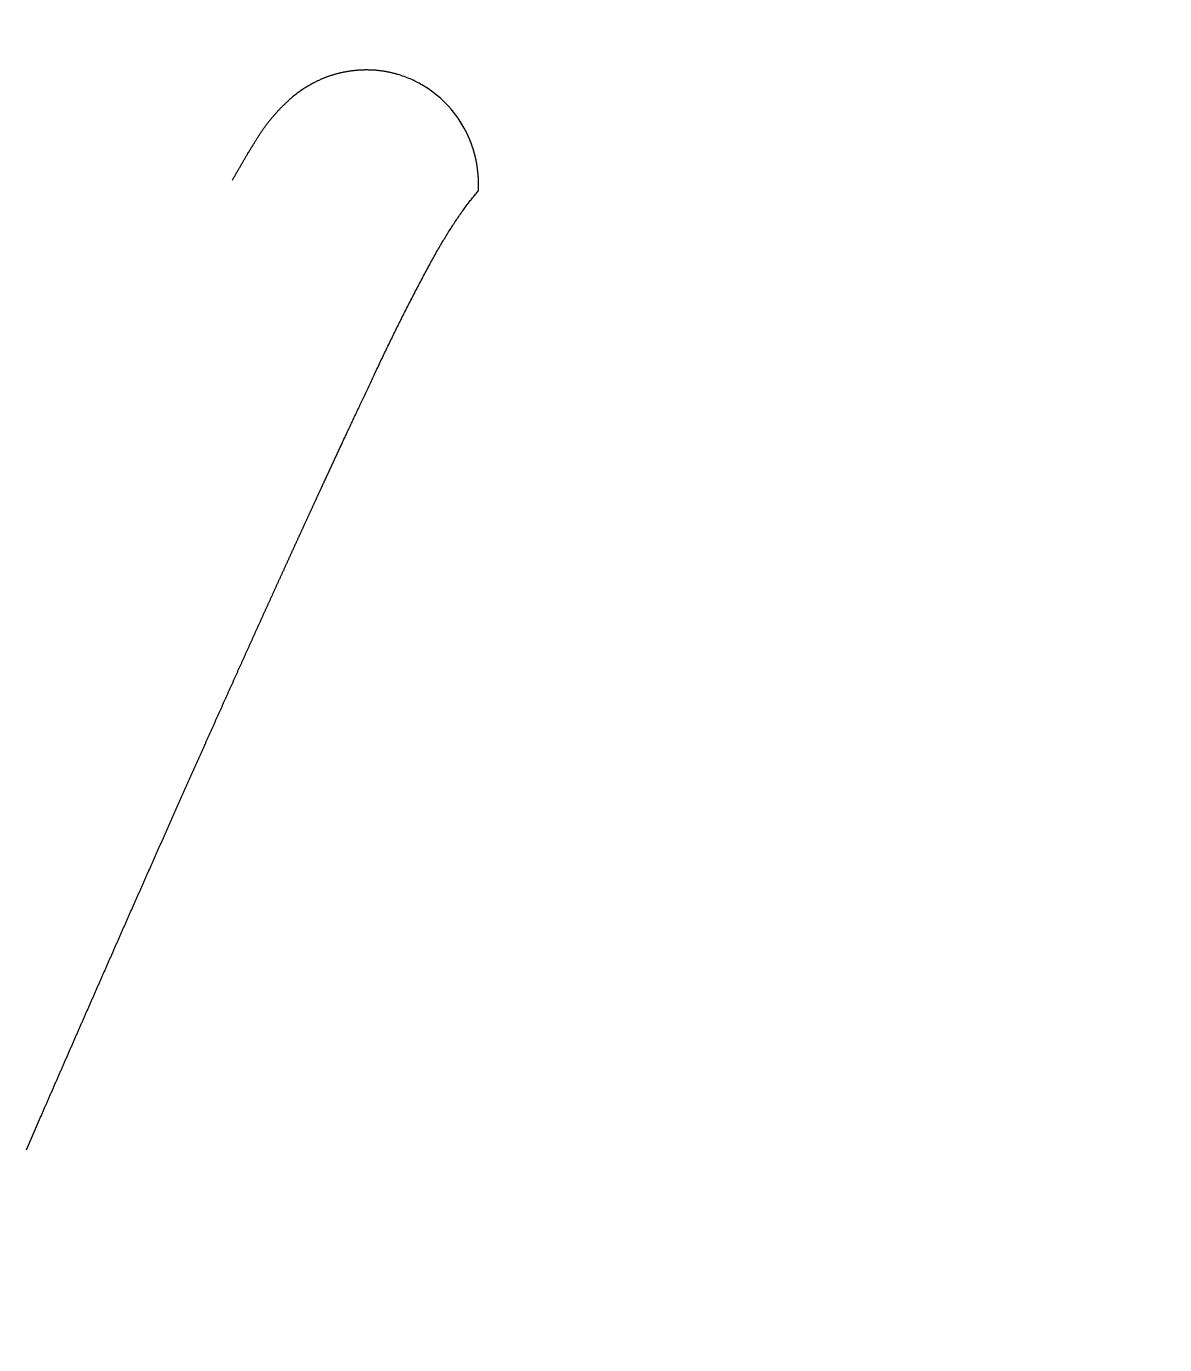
# Model space of a CAD drawing. Extents: x -120222 to -41942, y -19134 to 30932.
# Drawn here: x -97789.46 to -97757.65, y 1877.94 to 1914.76 of the extents above; entities that cross this region are included whole.
import ezdxf

# ---------------------------------------------------------------- set-up
doc = ezdxf.new("R2010")
doc.units = 0
doc.header["$LTSCALE"] = 150
doc.header["$MEASUREMENT"] = 0
doc.linetypes.add('______-18', pattern=[1.2, 0.6, -0.6])
doc.layers.get('0').update_dxf_attribs({"linetype": 'CONTINUOUS'})
doc.layers.add('___B', color=7, linetype='CONTINUOUS')

# ---------------------------------------------------------------- blocks, each defined once
blk = doc.blocks.new('____-248')
at = {"color": 1, "linetype": '______-18'}
blk.add_line((-104224.569, -2665.315), (-104224.17, -2664.4), dxfattribs=at)
at = {"color": 1, "linetype": '______-18', "flags": 128}
blk.add_lwpolyline([(-104211.931, -2638.522, 0.006616), (-104211.93, -2638.414), (-104211.93, -2638.414), (-104211.93, -2638.41), (-104211.93, -2638.406), (-104211.93, -2638.402), (-104211.93, -2638.398), (-104211.93, -2638.394), (-104211.93, -2638.39), (-104211.93, -2638.386), (-104211.93, -2638.382), (-104211.93, -2638.378), (-104211.93, -2638.374), (-104211.93, -2638.37), (-104211.93, -2638.367), (-104211.93, -2638.363), (-104211.93, -2638.359), (-104211.93, -2638.355), (-104211.93, -2638.351), (-104211.93, -2638.347), (-104211.93, -2638.343), (-104211.93, -2638.339), (-104211.93, -2638.335), (-104211.93, -2638.331), (-104211.93, -2638.327), (-104211.93, -2638.323), (-104211.93, -2638.319), (-104211.93, -2638.315), (-104211.931, -2638.311), (-104211.931, -2638.307), (-104211.931, -2638.303), (-104211.931, -2638.299), (-104211.931, -2638.295), (-104211.931, -2638.291), (-104211.931, -2638.287), (-104211.931, -2638.283), (-104211.931, -2638.279), (-104211.931, -2638.275), (-104211.932, -2638.271), (-104211.932, -2638.267), (-104211.932, -2638.263), (-104211.932, -2638.259), (-104211.932, -2638.255), (-104211.932, -2638.251), (-104211.932, -2638.248), (-104211.933, -2638.244), (-104211.933, -2638.24), (-104211.933, -2638.236), (-104211.933, -2638.232), (-104211.933, -2638.228), (-104211.934, -2638.224), (-104211.934, -2638.22), (-104211.934, -2638.216), (-104211.934, -2638.212), (-104211.934, -2638.208), (-104211.935, -2638.204), (-104211.935, -2638.2), (-104211.935, -2638.196), (-104211.935, -2638.192), (-104211.935, -2638.188), (-104211.936, -2638.184), (-104211.936, -2638.18), (-104211.936, -2638.176), (-104211.936, -2638.172), (-104211.937, -2638.168), (-104211.937, -2638.164), (-104211.937, -2638.16), (-104211.937, -2638.156), (-104211.938, -2638.152), (-104211.938, -2638.148), (-104211.938, -2638.144), (-104211.938, -2638.14), (-104211.939, -2638.136), (-104211.939, -2638.131), (-104211.939, -2638.127), (-104211.94, -2638.123), (-104211.94, -2638.118), (-104211.941, -2638.114), (-104211.941, -2638.11), (-104211.941, -2638.105), (-104211.942, -2638.101), (-104211.942, -2638.096), (-104211.942, -2638.091), (-104211.943, -2638.087), (-104211.943, -2638.082), (-104211.944, -2638.077), (-104211.944, -2638.073), (-104211.945, -2638.068), (-104211.945, -2638.063), (-104211.946, -2638.058), (-104211.946, -2638.053), (-104211.947, -2638.048), (-104211.947, -2638.043), (-104211.948, -2638.038), (-104211.948, -2638.033), (-104211.949, -2638.028), (-104211.949, -2638.023), (-104211.95, -2638.017), (-104211.95, -2638.012), (-104211.951, -2638.007), (-104211.952, -2638.002), (-104211.952, -2637.996), (-104211.953, -2637.991), (-104211.953, -2637.985), (-104211.954, -2637.98), (-104211.955, -2637.974), (-104211.955, -2637.969), (-104211.956, -2637.963), (-104211.957, -2637.957), (-104211.957, -2637.952), (-104211.958, -2637.946), (-104211.959, -2637.94), (-104211.96, -2637.934), (-104211.96, -2637.928), (-104211.961, -2637.922), (-104211.962, -2637.916), (-104211.962, -2637.91), (-104211.963, -2637.904), (-104211.964, -2637.898), (-104211.965, -2637.892), (-104211.966, -2637.886), (-104211.966, -2637.88), (-104211.967, -2637.874), (-104211.968, -2637.867), (-104211.969, -2637.861), (-104211.97, -2637.855), (-104211.971, -2637.848), (-104211.971, -2637.842), (-104211.972, -2637.835), (-104211.973, -2637.829), (-104211.974, -2637.822), (-104211.975, -2637.815), (-104211.976, -2637.809), (-104211.977, -2637.802), (-104211.978, -2637.795), (-104211.979, -2637.789), (-104211.98, -2637.782), (-104211.981, -2637.775), (-104211.982, -2637.768), (-104211.983, -2637.761), (-104211.985, -2637.754), (-104211.986, -2637.747), (-104211.987, -2637.74), (-104211.988, -2637.733), (-104211.99, -2637.726), (-104211.991, -2637.719), (-104211.993, -2637.712), (-104211.994, -2637.705), (-104211.995, -2637.697), (-104211.997, -2637.69), (-104211.998, -2637.683), (-104212, -2637.675), (-104212.002, -2637.668), (-104212.003, -2637.661), (-104212.005, -2637.653), (-104212.006, -2637.646), (-104212.008, -2637.638), (-104212.01, -2637.63), (-104212.012, -2637.623), (-104212.013, -2637.615), (-104212.015, -2637.608), (-104212.017, -2637.6), (-104212.019, -2637.592), (-104212.021, -2637.584), (-104212.023, -2637.576), (-104212.025, -2637.569), (-104212.027, -2637.561), (-104212.029, -2637.553), (-104212.031, -2637.545), (-104212.033, -2637.537), (-104212.035, -2637.529), (-104212.037, -2637.521), (-104212.04, -2637.512), (-104212.042, -2637.504), (-104212.044, -2637.496), (-104212.046, -2637.488), (-104212.049, -2637.479), (-104212.051, -2637.471), (-104212.053, -2637.463), (-104212.056, -2637.454), (-104212.058, -2637.446), (-104212.061, -2637.438), (-104212.063, -2637.429), (-104212.066, -2637.421), (-104212.068, -2637.412), (-104212.071, -2637.403), (-104212.074, -2637.395), (-104212.076, -2637.386), (-104212.079, -2637.377), (-104212.082, -2637.369), (-104212.085, -2637.36), (-104212.087, -2637.351), (-104212.09, -2637.342), (-104212.093, -2637.333), (-104212.096, -2637.324), (-104212.099, -2637.315), (-104212.102, -2637.306), (-104212.105, -2637.297), (-104212.108, -2637.288), (-104212.111, -2637.28), (-104212.114, -2637.271), (-104212.117, -2637.262), (-104212.12, -2637.253), (-104212.123, -2637.244), (-104212.126, -2637.235), (-104212.129, -2637.226), (-104212.133, -2637.218), (-104212.136, -2637.209), (-104212.139, -2637.2), (-104212.142, -2637.191), (-104212.146, -2637.182), (-104212.149, -2637.174), (-104212.152, -2637.165), (-104212.156, -2637.156), (-104212.159, -2637.147), (-104212.163, -2637.139), (-104212.166, -2637.13), (-104212.169, -2637.121), (-104212.173, -2637.112), (-104212.176, -2637.104), (-104212.18, -2637.095), (-104212.184, -2637.086), (-104212.187, -2637.078), (-104212.191, -2637.069), (-104212.195, -2637.061), (-104212.198, -2637.052), (-104212.202, -2637.043), (-104212.206, -2637.035), (-104212.209, -2637.026), (-104212.213, -2637.018), (-104212.217, -2637.009), (-104212.221, -2637.001), (-104212.225, -2636.992), (-104212.229, -2636.984), (-104212.232, -2636.975), (-104212.236, -2636.967), (-104212.24, -2636.958), (-104212.244, -2636.95), (-104212.248, -2636.941), (-104212.252, -2636.933), (-104212.257, -2636.924), (-104212.261, -2636.916), (-104212.265, -2636.907), (-104212.269, -2636.899), (-104212.273, -2636.891), (-104212.277, -2636.882), (-104212.281, -2636.874), (-104212.286, -2636.866), (-104212.29, -2636.857), (-104212.294, -2636.849), (-104212.299, -2636.841), (-104212.303, -2636.832), (-104212.307, -2636.824), (-104212.312, -2636.816), (-104212.316, -2636.807), (-104212.321, -2636.799), (-104212.325, -2636.791), (-104212.33, -2636.783), (-104212.334, -2636.775), (-104212.334, -2636.775), (-104212.334, -2636.775), (-104212.334, -2636.775, 0.136922), (-104213.515, -2635.569), (-104213.515, -2635.569), (-104213.515, -2635.569, 0.058611), (-104214.185, -2635.28), (-104214.185, -2635.28), (-104214.204, -2635.274), (-104214.222, -2635.269), (-104214.241, -2635.264), (-104214.259, -2635.259), (-104214.278, -2635.254), (-104214.296, -2635.249), (-104214.315, -2635.244), (-104214.333, -2635.24), (-104214.352, -2635.235), (-104214.371, -2635.231), (-104214.389, -2635.227), (-104214.408, -2635.223), (-104214.427, -2635.219), (-104214.445, -2635.215), (-104214.464, -2635.211), (-104214.483, -2635.207), (-104214.502, -2635.204), (-104214.52, -2635.2), (-104214.539, -2635.197), (-104214.558, -2635.194), (-104214.577, -2635.191), (-104214.596, -2635.188), (-104214.614, -2635.185), (-104214.633, -2635.182), (-104214.652, -2635.18), (-104214.671, -2635.177), (-104214.69, -2635.175), (-104214.709, -2635.173), (-104214.728, -2635.171), (-104214.747, -2635.169), (-104214.766, -2635.167), (-104214.785, -2635.165), (-104214.804, -2635.163), (-104214.823, -2635.162), (-104214.842, -2635.161), (-104214.861, -2635.159), (-104214.88, -2635.158), (-104214.899, -2635.157), (-104214.919, -2635.156), (-104214.938, -2635.155), (-104214.957, -2635.155), (-104214.976, -2635.154), (-104214.995, -2635.154), (-104215.014, -2635.153), (-104215.034, -2635.153), (-104215.053, -2635.153), (-104215.072, -2635.153), (-104215.092, -2635.153), (-104215.111, -2635.153), (-104215.13, -2635.154), (-104215.15, -2635.154), (-104215.169, -2635.155), (-104215.188, -2635.156), (-104215.208, -2635.156), (-104215.227, -2635.157), (-104215.247, -2635.158), (-104215.266, -2635.16), (-104215.285, -2635.161), (-104215.305, -2635.162), (-104215.324, -2635.164), (-104215.344, -2635.166), (-104215.364, -2635.168), (-104215.383, -2635.169), (-104215.403, -2635.171), (-104215.422, -2635.174), (-104215.442, -2635.176), (-104215.461, -2635.178), (-104215.481, -2635.181), (-104215.5, -2635.183), (-104215.519, -2635.186), (-104215.539, -2635.189), (-104215.558, -2635.192), (-104215.577, -2635.195), (-104215.596, -2635.198), (-104215.616, -2635.201), (-104215.635, -2635.204), (-104215.654, -2635.208), (-104215.673, -2635.211), (-104215.692, -2635.215), (-104215.711, -2635.219), (-104215.729, -2635.223), (-104215.748, -2635.227), (-104215.767, -2635.231), (-104215.786, -2635.235), (-104215.804, -2635.24), (-104215.823, -2635.244), (-104215.842, -2635.249), (-104215.86, -2635.253), (-104215.879, -2635.258), (-104215.897, -2635.263), (-104215.916, -2635.268), (-104215.934, -2635.273), (-104215.953, -2635.278), (-104215.971, -2635.283), (-104215.989, -2635.289), (-104216.007, -2635.294), (-104216.026, -2635.3), (-104216.044, -2635.306), (-104216.062, -2635.312), (-104216.08, -2635.318), (-104216.098, -2635.324), (-104216.116, -2635.33), (-104216.134, -2635.336), (-104216.152, -2635.343), (-104216.17, -2635.349), (-104216.187, -2635.356), (-104216.205, -2635.362), (-104216.223, -2635.369), (-104216.24, -2635.376), (-104216.258, -2635.383), (-104216.276, -2635.391), (-104216.293, -2635.398), (-104216.311, -2635.405), (-104216.328, -2635.413), (-104216.346, -2635.42), (-104216.363, -2635.428), (-104216.38, -2635.436), (-104216.398, -2635.444), (-104216.415, -2635.452), (-104216.432, -2635.46), (-104216.449, -2635.468), (-104216.466, -2635.477), (-104216.483, -2635.485), (-104216.5, -2635.494), (-104216.517, -2635.502), (-104216.534, -2635.511), (-104216.551, -2635.52), (-104216.568, -2635.529), (-104216.568, -2635.529), (-104216.568, -2635.529), (-104216.568, -2635.529, 0.014107), (-104216.728, -2635.621), (-104216.728, -2635.621), (-104216.728, -2635.621, 0.045125), (-104217.215, -2635.982)], format="xyb", dxfattribs=at)
for points in [[(-104218.81, -2638.233), (-104218.799, -2638.214), (-104218.789, -2638.195), (-104218.779, -2638.176), (-104218.768, -2638.157), (-104218.758, -2638.138), (-104218.747, -2638.12), (-104218.736, -2638.101), (-104218.726, -2638.082), (-104218.715, -2638.063), (-104218.705, -2638.044), (-104218.694, -2638.025), (-104218.683, -2638.007), (-104218.673, -2637.988), (-104218.662, -2637.969), (-104218.651, -2637.95), (-104218.641, -2637.931), (-104218.63, -2637.913), (-104218.619, -2637.894), (-104218.608, -2637.875), (-104218.598, -2637.856), (-104218.587, -2637.838), (-104218.576, -2637.819), (-104218.565, -2637.8), (-104218.554, -2637.781), (-104218.543, -2637.763), (-104218.532, -2637.744), (-104218.521, -2637.725), (-104218.511, -2637.706), (-104218.5, -2637.688), (-104218.489, -2637.669), (-104218.478, -2637.65), (-104218.466, -2637.632), (-104218.455, -2637.613), (-104218.444, -2637.594), (-104218.433, -2637.575), (-104218.422, -2637.557), (-104218.411, -2637.538), (-104218.4, -2637.519), (-104218.389, -2637.501), (-104218.378, -2637.482), (-104218.366, -2637.463), (-104218.355, -2637.445), (-104218.344, -2637.426), (-104218.333, -2637.407), (-104218.321, -2637.389), (-104218.31, -2637.37), (-104218.299, -2637.352), (-104218.287, -2637.333), (-104218.276, -2637.314), (-104218.265, -2637.296), (-104218.253, -2637.277), (-104218.242, -2637.258), (-104218.23, -2637.24), (-104218.219, -2637.221), (-104218.207, -2637.203), (-104218.196, -2637.184), (-104218.184, -2637.165), (-104218.173, -2637.147), (-104218.161, -2637.128), (-104218.15, -2637.11), (-104218.138, -2637.091), (-104218.126, -2637.073), (-104218.115, -2637.054), (-104218.103, -2637.036), (-104218.091, -2637.017), (-104218.08, -2636.999), (-104218.068, -2636.98), (-104218.056, -2636.962), (-104218.044, -2636.944), (-104218.032, -2636.925), (-104218.02, -2636.907), (-104218.008, -2636.889), (-104217.995, -2636.871), (-104217.983, -2636.853), (-104217.971, -2636.835), (-104217.958, -2636.818), (-104217.946, -2636.8), (-104217.933, -2636.782), (-104217.92, -2636.765), (-104217.908, -2636.747), (-104217.895, -2636.73), (-104217.882, -2636.712), (-104217.869, -2636.695), (-104217.856, -2636.678), (-104217.843, -2636.66), (-104217.83, -2636.643), (-104217.817, -2636.626), (-104217.803, -2636.609), (-104217.79, -2636.592), (-104217.776, -2636.575), (-104217.763, -2636.559), (-104217.749, -2636.542), (-104217.736, -2636.525), (-104217.722, -2636.508), (-104217.708, -2636.492), (-104217.694, -2636.475), (-104217.68, -2636.459), (-104217.667, -2636.443), (-104217.652, -2636.426), (-104217.638, -2636.41), (-104217.624, -2636.394), (-104217.61, -2636.378), (-104217.596, -2636.362), (-104217.581, -2636.346), (-104217.567, -2636.33), (-104217.552, -2636.314), (-104217.538, -2636.298), (-104217.523, -2636.283), (-104217.508, -2636.267), (-104217.493, -2636.251), (-104217.478, -2636.236), (-104217.463, -2636.221), (-104217.448, -2636.205), (-104217.433, -2636.19), (-104217.418, -2636.175), (-104217.403, -2636.159), (-104217.388, -2636.144), (-104217.372, -2636.129), (-104217.357, -2636.114), (-104217.341, -2636.099), (-104217.326, -2636.084), (-104217.31, -2636.07), (-104217.294, -2636.055), (-104217.279, -2636.04), (-104217.263, -2636.026), (-104217.247, -2636.011), (-104217.231, -2635.997), (-104217.215, -2635.982), (-104217.215, -2635.982)], [(-104215.789, -2645.675), (-104215.776, -2645.646), (-104215.762, -2645.617), (-104215.748, -2645.587), (-104215.735, -2645.558), (-104215.721, -2645.528), (-104215.707, -2645.498), (-104215.693, -2645.468), (-104215.678, -2645.437), (-104215.664, -2645.407), (-104215.65, -2645.376), (-104215.635, -2645.345), (-104215.62, -2645.313), (-104215.606, -2645.282), (-104215.591, -2645.25), (-104215.576, -2645.218), (-104215.561, -2645.186), (-104215.545, -2645.154), (-104215.53, -2645.121), (-104215.515, -2645.088), (-104215.499, -2645.055), (-104215.484, -2645.022), (-104215.468, -2644.988), (-104215.452, -2644.954), (-104215.436, -2644.92), (-104215.42, -2644.886), (-104215.404, -2644.852), (-104215.388, -2644.817), (-104215.371, -2644.782), (-104215.355, -2644.747), (-104215.338, -2644.712), (-104215.321, -2644.676), (-104215.305, -2644.641), (-104215.288, -2644.605), (-104215.271, -2644.569), (-104215.254, -2644.532), (-104215.236, -2644.495), (-104215.219, -2644.459), (-104215.202, -2644.422), (-104215.184, -2644.384), (-104215.166, -2644.347), (-104215.149, -2644.309), (-104215.131, -2644.271), (-104215.113, -2644.233), (-104215.095, -2644.194), (-104215.077, -2644.156), (-104215.058, -2644.117), (-104215.04, -2644.078), (-104215.021, -2644.039), (-104215.003, -2643.999), (-104214.984, -2643.959), (-104214.965, -2643.919), (-104214.946, -2643.879), (-104214.927, -2643.839), (-104214.908, -2643.798), (-104214.889, -2643.757), (-104214.869, -2643.716), (-104214.85, -2643.675), (-104214.83, -2643.634), (-104214.811, -2643.592), (-104214.791, -2643.55), (-104214.771, -2643.508), (-104214.751, -2643.465), (-104214.731, -2643.423), (-104214.711, -2643.38), (-104214.69, -2643.337), (-104214.67, -2643.294), (-104214.65, -2643.251), (-104214.629, -2643.208), (-104214.609, -2643.165), (-104214.588, -2643.122), (-104214.568, -2643.079), (-104214.547, -2643.037), (-104214.526, -2642.994), (-104214.506, -2642.951), (-104214.485, -2642.908), (-104214.464, -2642.865), (-104214.444, -2642.822), (-104214.423, -2642.779), (-104214.402, -2642.737), (-104214.381, -2642.694), (-104214.36, -2642.651), (-104214.339, -2642.608), (-104214.318, -2642.565), (-104214.297, -2642.522), (-104214.276, -2642.48), (-104214.255, -2642.437), (-104214.234, -2642.394), (-104214.212, -2642.351), (-104214.191, -2642.309), (-104214.17, -2642.266), (-104214.148, -2642.223), (-104214.127, -2642.18), (-104214.106, -2642.138), (-104214.084, -2642.095), (-104214.063, -2642.052), (-104214.041, -2642.01), (-104214.019, -2641.967), (-104213.998, -2641.924), (-104213.976, -2641.881), (-104213.954, -2641.839), (-104213.933, -2641.796), (-104213.911, -2641.753), (-104213.889, -2641.711), (-104213.867, -2641.668), (-104213.845, -2641.626), (-104213.823, -2641.583), (-104213.801, -2641.54), (-104213.779, -2641.498), (-104213.757, -2641.455), (-104213.735, -2641.413), (-104213.713, -2641.37), (-104213.691, -2641.327), (-104213.669, -2641.285), (-104213.646, -2641.242), (-104213.624, -2641.2), (-104213.602, -2641.157), (-104213.579, -2641.115), (-104213.557, -2641.072), (-104213.534, -2641.03), (-104213.512, -2640.987), (-104213.489, -2640.945), (-104213.467, -2640.902), (-104213.444, -2640.86), (-104213.421, -2640.817), (-104213.399, -2640.775), (-104213.376, -2640.732), (-104213.353, -2640.69), (-104213.33, -2640.647), (-104213.307, -2640.605), (-104213.285, -2640.563), (-104213.262, -2640.521), (-104213.239, -2640.48), (-104213.216, -2640.439), (-104213.194, -2640.398), (-104213.171, -2640.357), (-104213.148, -2640.317), (-104213.126, -2640.277), (-104213.103, -2640.237), (-104213.081, -2640.198), (-104213.058, -2640.159), (-104213.036, -2640.12), (-104213.013, -2640.081), (-104212.991, -2640.043), (-104212.968, -2640.005), (-104212.946, -2639.967), (-104212.924, -2639.93), (-104212.902, -2639.893), (-104212.879, -2639.856), (-104212.857, -2639.819), (-104212.835, -2639.783), (-104212.813, -2639.747), (-104212.791, -2639.712), (-104212.769, -2639.676), (-104212.746, -2639.641), (-104212.724, -2639.606), (-104212.702, -2639.572), (-104212.68, -2639.538), (-104212.659, -2639.504), (-104212.637, -2639.47), (-104212.615, -2639.437), (-104212.593, -2639.404), (-104212.571, -2639.371), (-104212.549, -2639.338), (-104212.528, -2639.306), (-104212.506, -2639.274), (-104212.484, -2639.243), (-104212.463, -2639.211), (-104212.441, -2639.18), (-104212.419, -2639.15), (-104212.398, -2639.119), (-104212.376, -2639.089), (-104212.355, -2639.059), (-104212.333, -2639.03), (-104212.312, -2639), (-104212.29, -2638.971), (-104212.269, -2638.943), (-104212.248, -2638.914), (-104212.226, -2638.886), (-104212.205, -2638.858), (-104212.184, -2638.831), (-104212.163, -2638.803), (-104212.142, -2638.776), (-104212.12, -2638.75), (-104212.099, -2638.723), (-104212.078, -2638.697), (-104212.057, -2638.671), (-104212.036, -2638.646), (-104212.015, -2638.62), (-104211.994, -2638.595), (-104211.973, -2638.571), (-104211.952, -2638.546), (-104211.931, -2638.522), (-104211.931, -2638.522)], [(-104224.17, -2664.4), (-104224.16, -2664.377), (-104224.15, -2664.354), (-104224.14, -2664.331), (-104224.13, -2664.308), (-104224.12, -2664.285), (-104224.11, -2664.262), (-104224.1, -2664.24), (-104224.09, -2664.217), (-104224.08, -2664.194), (-104224.07, -2664.171), (-104224.06, -2664.148), (-104224.05, -2664.125), (-104224.04, -2664.103), (-104224.03, -2664.08), (-104224.02, -2664.057), (-104224.01, -2664.034), (-104224, -2664.011), (-104223.991, -2663.988), (-104223.981, -2663.966), (-104223.971, -2663.943), (-104223.961, -2663.92), (-104223.951, -2663.897), (-104223.941, -2663.874), (-104223.931, -2663.851), (-104223.921, -2663.829), (-104223.911, -2663.806), (-104223.901, -2663.783), (-104223.891, -2663.76), (-104223.881, -2663.737), (-104223.871, -2663.714), (-104223.861, -2663.692), (-104223.851, -2663.669), (-104223.841, -2663.646), (-104223.831, -2663.623), (-104223.821, -2663.6), (-104223.811, -2663.577), (-104223.801, -2663.555), (-104223.791, -2663.532), (-104223.781, -2663.509), (-104223.771, -2663.486), (-104223.761, -2663.463), (-104223.751, -2663.44), (-104223.741, -2663.418), (-104223.731, -2663.395), (-104223.721, -2663.372), (-104223.711, -2663.349), (-104223.701, -2663.326), (-104223.691, -2663.303), (-104223.681, -2663.281), (-104223.671, -2663.258), (-104223.661, -2663.235), (-104223.651, -2663.212), (-104223.641, -2663.189), (-104223.631, -2663.167), (-104223.621, -2663.144), (-104223.611, -2663.121), (-104223.601, -2663.098), (-104223.591, -2663.075), (-104223.582, -2663.052), (-104223.572, -2663.03), (-104223.562, -2663.007), (-104223.552, -2662.984), (-104223.542, -2662.961), (-104223.532, -2662.938), (-104223.522, -2662.915), (-104223.512, -2662.893), (-104223.502, -2662.87), (-104223.492, -2662.847), (-104223.482, -2662.824), (-104223.472, -2662.801), (-104223.462, -2662.779), (-104223.452, -2662.756), (-104223.442, -2662.733), (-104223.432, -2662.71), (-104223.422, -2662.687), (-104223.412, -2662.665), (-104223.402, -2662.642), (-104223.392, -2662.619), (-104223.382, -2662.596), (-104223.372, -2662.573), (-104223.362, -2662.551), (-104223.352, -2662.528), (-104223.342, -2662.505), (-104223.332, -2662.482), (-104223.322, -2662.46), (-104223.312, -2662.437), (-104223.302, -2662.414), (-104223.292, -2662.391), (-104223.282, -2662.369), (-104223.272, -2662.346), (-104223.262, -2662.323), (-104223.252, -2662.3), (-104223.242, -2662.278), (-104223.232, -2662.255), (-104223.222, -2662.232), (-104223.213, -2662.21), (-104223.203, -2662.187), (-104223.193, -2662.164), (-104223.183, -2662.141), (-104223.173, -2662.119), (-104223.163, -2662.096), (-104223.153, -2662.073), (-104223.143, -2662.051), (-104223.133, -2662.028), (-104223.123, -2662.005), (-104223.113, -2661.983), (-104223.103, -2661.96), (-104223.093, -2661.937), (-104223.083, -2661.915), (-104223.073, -2661.892), (-104223.063, -2661.869), (-104223.053, -2661.847), (-104223.043, -2661.824), (-104223.034, -2661.801), (-104223.024, -2661.779), (-104223.014, -2661.756), (-104223.004, -2661.733), (-104222.994, -2661.711), (-104222.984, -2661.688), (-104222.974, -2661.666), (-104222.964, -2661.643), (-104222.954, -2661.62), (-104222.944, -2661.598), (-104222.934, -2661.575), (-104222.924, -2661.552), (-104222.914, -2661.53), (-104222.905, -2661.507), (-104222.895, -2661.485), (-104222.885, -2661.462), (-104222.875, -2661.439), (-104222.865, -2661.417), (-104222.855, -2661.394), (-104222.845, -2661.372), (-104222.835, -2661.349), (-104222.825, -2661.327), (-104222.815, -2661.304), (-104222.805, -2661.281), (-104222.795, -2661.259), (-104222.786, -2661.236), (-104222.776, -2661.214), (-104222.766, -2661.191), (-104222.756, -2661.169), (-104222.746, -2661.146), (-104222.736, -2661.124), (-104222.726, -2661.101), (-104222.716, -2661.078), (-104222.706, -2661.056), (-104222.696, -2661.033), (-104222.687, -2661.011), (-104222.677, -2660.988), (-104222.667, -2660.966), (-104222.657, -2660.943), (-104222.647, -2660.921), (-104222.637, -2660.898), (-104222.627, -2660.876), (-104222.617, -2660.853), (-104222.607, -2660.831), (-104222.597, -2660.808), (-104222.588, -2660.786), (-104222.578, -2660.763), (-104222.568, -2660.741), (-104222.558, -2660.718), (-104222.548, -2660.696), (-104222.538, -2660.673), (-104222.528, -2660.651), (-104222.518, -2660.628), (-104222.509, -2660.606), (-104222.499, -2660.584), (-104222.489, -2660.561), (-104222.479, -2660.539), (-104222.469, -2660.516), (-104222.459, -2660.494), (-104222.449, -2660.471), (-104222.439, -2660.449), (-104222.43, -2660.426), (-104222.42, -2660.404), (-104222.41, -2660.382), (-104222.4, -2660.359), (-104222.39, -2660.337), (-104222.38, -2660.314), (-104222.37, -2660.292), (-104222.361, -2660.27), (-104222.351, -2660.247), (-104222.341, -2660.225), (-104222.331, -2660.202), (-104222.321, -2660.18), (-104222.311, -2660.158), (-104222.301, -2660.135), (-104222.291, -2660.113), (-104222.282, -2660.09), (-104222.272, -2660.068), (-104222.262, -2660.046), (-104222.252, -2660.023), (-104222.242, -2660.001), (-104222.232, -2659.979), (-104222.223, -2659.956), (-104222.213, -2659.934), (-104222.203, -2659.912), (-104222.193, -2659.889), (-104222.183, -2659.867), (-104222.173, -2659.845), (-104222.164, -2659.822), (-104222.154, -2659.8), (-104222.144, -2659.778), (-104222.134, -2659.755), (-104222.124, -2659.733), (-104222.114, -2659.711), (-104222.105, -2659.688), (-104222.095, -2659.666), (-104222.085, -2659.644), (-104222.075, -2659.622), (-104222.065, -2659.599), (-104222.055, -2659.577), (-104222.046, -2659.555), (-104222.036, -2659.533), (-104222.026, -2659.51), (-104222.016, -2659.488), (-104222.006, -2659.466), (-104221.997, -2659.444), (-104221.987, -2659.421), (-104221.977, -2659.399), (-104221.967, -2659.377), (-104221.957, -2659.355), (-104221.948, -2659.333), (-104221.938, -2659.31), (-104221.928, -2659.288), (-104221.918, -2659.266), (-104221.909, -2659.244), (-104221.899, -2659.222), (-104221.889, -2659.2), (-104221.879, -2659.177), (-104221.869, -2659.155), (-104221.86, -2659.133), (-104221.85, -2659.111), (-104221.84, -2659.089), (-104221.83, -2659.067), (-104221.821, -2659.045), (-104221.811, -2659.022), (-104221.801, -2659), (-104221.791, -2658.978), (-104221.782, -2658.956), (-104221.772, -2658.934), (-104221.762, -2658.912), (-104221.752, -2658.89), (-104221.743, -2658.868), (-104221.733, -2658.846), (-104221.723, -2658.824), (-104221.713, -2658.802), (-104221.704, -2658.78), (-104221.694, -2658.757), (-104221.684, -2658.735), (-104221.674, -2658.713), (-104221.665, -2658.691), (-104221.655, -2658.669), (-104221.645, -2658.647), (-104221.635, -2658.625), (-104221.626, -2658.603), (-104221.616, -2658.581), (-104221.606, -2658.559), (-104221.597, -2658.537), (-104221.587, -2658.515), (-104221.577, -2658.493), (-104221.567, -2658.471), (-104221.558, -2658.449), (-104221.548, -2658.427), (-104221.538, -2658.405), (-104221.529, -2658.383), (-104221.519, -2658.362), (-104221.509, -2658.34), (-104221.499, -2658.318), (-104221.49, -2658.296), (-104221.48, -2658.274), (-104221.47, -2658.252), (-104221.461, -2658.23), (-104221.451, -2658.208), (-104221.441, -2658.186), (-104221.432, -2658.164), (-104221.422, -2658.142), (-104221.412, -2658.12), (-104221.402, -2658.099), (-104221.393, -2658.077), (-104221.383, -2658.055), (-104221.373, -2658.033), (-104221.364, -2658.011), (-104221.354, -2657.989), (-104221.344, -2657.967), (-104221.335, -2657.945), (-104221.325, -2657.924), (-104221.315, -2657.902), (-104221.306, -2657.88), (-104221.296, -2657.858), (-104221.286, -2657.836), (-104221.277, -2657.815), (-104221.267, -2657.793), (-104221.257, -2657.771), (-104221.248, -2657.749), (-104221.238, -2657.727), (-104221.229, -2657.706), (-104221.219, -2657.684), (-104221.209, -2657.662), (-104221.2, -2657.64), (-104221.19, -2657.618), (-104221.18, -2657.597), (-104221.171, -2657.575), (-104221.161, -2657.553), (-104221.151, -2657.531), (-104221.142, -2657.51), (-104221.132, -2657.488), (-104221.123, -2657.466), (-104221.113, -2657.445), (-104221.103, -2657.423), (-104221.094, -2657.401), (-104221.084, -2657.379), (-104221.074, -2657.358), (-104221.065, -2657.336), (-104221.055, -2657.314), (-104221.046, -2657.293), (-104221.036, -2657.271), (-104221.026, -2657.249), (-104221.017, -2657.228), (-104221.007, -2657.206), (-104220.998, -2657.184), (-104220.988, -2657.163), (-104220.978, -2657.141), (-104220.969, -2657.12), (-104220.959, -2657.098), (-104220.95, -2657.076), (-104220.94, -2657.055), (-104220.93, -2657.033), (-104220.921, -2657.012), (-104220.911, -2656.99), (-104220.902, -2656.968), (-104220.892, -2656.947), (-104220.883, -2656.925), (-104220.873, -2656.904), (-104220.863, -2656.882), (-104220.854, -2656.861), (-104220.844, -2656.839), (-104220.835, -2656.818), (-104220.825, -2656.796), (-104220.816, -2656.775), (-104220.806, -2656.753), (-104220.797, -2656.732), (-104220.787, -2656.71), (-104220.778, -2656.689), (-104220.768, -2656.667), (-104220.759, -2656.646), (-104220.749, -2656.625), (-104220.74, -2656.603), (-104220.73, -2656.582), (-104220.721, -2656.56), (-104220.711, -2656.539), (-104220.702, -2656.518), (-104220.692, -2656.496), (-104220.683, -2656.475), (-104220.673, -2656.453), (-104220.664, -2656.432), (-104220.654, -2656.411), (-104220.645, -2656.389), (-104220.635, -2656.368), (-104220.626, -2656.347), (-104220.616, -2656.326), (-104220.607, -2656.304), (-104220.597, -2656.283), (-104220.588, -2656.262), (-104220.578, -2656.24), (-104220.569, -2656.219), (-104220.559, -2656.198), (-104220.55, -2656.177), (-104220.541, -2656.155), (-104220.531, -2656.134), (-104220.522, -2656.113), (-104220.512, -2656.092), (-104220.503, -2656.071), (-104220.493, -2656.049), (-104220.484, -2656.028), (-104220.475, -2656.007), (-104220.465, -2655.986), (-104220.456, -2655.965), (-104220.446, -2655.943), (-104220.437, -2655.922), (-104220.428, -2655.901), (-104220.418, -2655.88), (-104220.409, -2655.859), (-104220.399, -2655.838), (-104220.39, -2655.817), (-104220.381, -2655.796), (-104220.371, -2655.775), (-104220.362, -2655.753), (-104220.352, -2655.732), (-104220.343, -2655.711), (-104220.334, -2655.69), (-104220.324, -2655.669), (-104220.315, -2655.648), (-104220.306, -2655.627), (-104220.296, -2655.606), (-104220.287, -2655.585), (-104220.278, -2655.564), (-104220.268, -2655.543), (-104220.259, -2655.522), (-104220.249, -2655.501), (-104220.24, -2655.48), (-104220.231, -2655.459), (-104220.221, -2655.438), (-104220.212, -2655.417), (-104220.203, -2655.397), (-104220.193, -2655.376), (-104220.184, -2655.355), (-104220.175, -2655.334), (-104220.166, -2655.313), (-104220.156, -2655.292), (-104220.147, -2655.271), (-104220.138, -2655.25), (-104220.128, -2655.229), (-104220.119, -2655.209), (-104220.11, -2655.188), (-104220.1, -2655.167), (-104220.091, -2655.146), (-104220.082, -2655.125), (-104220.073, -2655.104), (-104220.063, -2655.084), (-104220.054, -2655.063), (-104220.045, -2655.042), (-104220.035, -2655.021), (-104220.026, -2655), (-104220.017, -2654.98), (-104220.008, -2654.959), (-104219.998, -2654.938), (-104219.989, -2654.918), (-104219.98, -2654.897), (-104219.971, -2654.876), (-104219.961, -2654.855), (-104219.952, -2654.835), (-104219.943, -2654.814), (-104219.934, -2654.793), (-104219.925, -2654.773), (-104219.915, -2654.752), (-104219.906, -2654.731), (-104219.897, -2654.711), (-104219.888, -2654.69), (-104219.878, -2654.669), (-104219.869, -2654.649), (-104219.86, -2654.628), (-104219.851, -2654.608), (-104219.842, -2654.587), (-104219.832, -2654.566), (-104219.823, -2654.546), (-104219.814, -2654.525), (-104219.805, -2654.505), (-104219.796, -2654.484), (-104219.786, -2654.464), (-104219.777, -2654.443), (-104219.768, -2654.423), (-104219.759, -2654.402), (-104219.75, -2654.381), (-104219.741, -2654.361), (-104219.732, -2654.341), (-104219.722, -2654.32), (-104219.713, -2654.3), (-104219.704, -2654.279), (-104219.695, -2654.259), (-104219.686, -2654.238), (-104219.677, -2654.218), (-104219.668, -2654.198), (-104219.658, -2654.177), (-104219.649, -2654.157), (-104219.64, -2654.136), (-104219.631, -2654.116), (-104219.622, -2654.096), (-104219.613, -2654.075), (-104219.604, -2654.055), (-104219.595, -2654.035), (-104219.586, -2654.014), (-104219.577, -2653.994), (-104219.567, -2653.974), (-104219.558, -2653.954), (-104219.549, -2653.933), (-104219.54, -2653.913), (-104219.531, -2653.893), (-104219.522, -2653.873), (-104219.513, -2653.852), (-104219.504, -2653.832), (-104219.495, -2653.812), (-104219.486, -2653.792), (-104219.477, -2653.772), (-104219.468, -2653.751), (-104219.459, -2653.731), (-104219.45, -2653.711), (-104219.441, -2653.691), (-104219.432, -2653.671), (-104219.423, -2653.651), (-104219.414, -2653.631), (-104219.405, -2653.61), (-104219.396, -2653.59), (-104219.387, -2653.57), (-104219.378, -2653.55), (-104219.369, -2653.53), (-104219.36, -2653.51), (-104219.351, -2653.49), (-104219.342, -2653.47), (-104219.333, -2653.45), (-104219.324, -2653.43), (-104219.315, -2653.41), (-104219.306, -2653.39), (-104219.297, -2653.37), (-104219.288, -2653.35), (-104219.279, -2653.33), (-104219.27, -2653.31), (-104219.261, -2653.29), (-104219.252, -2653.27), (-104219.244, -2653.251), (-104219.235, -2653.231), (-104219.226, -2653.211), (-104219.217, -2653.191), (-104219.208, -2653.171), (-104219.199, -2653.151), (-104219.19, -2653.131), (-104219.181, -2653.112), (-104219.172, -2653.092), (-104219.163, -2653.072), (-104219.155, -2653.052), (-104219.146, -2653.032), (-104219.137, -2653.013), (-104219.128, -2652.993), (-104219.119, -2652.973), (-104219.11, -2652.953), (-104219.101, -2652.934), (-104219.092, -2652.914), (-104219.084, -2652.894), (-104219.075, -2652.874), (-104219.066, -2652.855), (-104219.057, -2652.835), (-104219.048, -2652.815), (-104219.039, -2652.796), (-104219.031, -2652.776), (-104219.022, -2652.756), (-104219.013, -2652.737), (-104219.004, -2652.717), (-104218.995, -2652.698), (-104218.986, -2652.678), (-104218.978, -2652.658), (-104218.969, -2652.639), (-104218.96, -2652.619), (-104218.951, -2652.6), (-104218.943, -2652.58), (-104218.934, -2652.561), (-104218.925, -2652.541), (-104218.916, -2652.522), (-104218.907, -2652.502), (-104218.899, -2652.483), (-104218.89, -2652.463), (-104218.881, -2652.444), (-104218.872, -2652.424), (-104218.864, -2652.405), (-104218.855, -2652.385), (-104218.846, -2652.366), (-104218.837, -2652.347), (-104218.829, -2652.327), (-104218.82, -2652.308), (-104218.811, -2652.288), (-104218.803, -2652.269), (-104218.794, -2652.25), (-104218.785, -2652.23), (-104218.776, -2652.211), (-104218.768, -2652.192), (-104218.759, -2652.172), (-104218.75, -2652.153), (-104218.742, -2652.134), (-104218.733, -2652.114), (-104218.724, -2652.095), (-104218.716, -2652.076), (-104218.707, -2652.057), (-104218.698, -2652.037), (-104218.69, -2652.018), (-104218.681, -2651.999), (-104218.672, -2651.98), (-104218.664, -2651.961), (-104218.655, -2651.941), (-104218.646, -2651.922), (-104218.638, -2651.903), (-104218.629, -2651.884), (-104218.62, -2651.865), (-104218.612, -2651.846), (-104218.603, -2651.826), (-104218.595, -2651.807), (-104218.586, -2651.788), (-104218.577, -2651.769), (-104218.569, -2651.75), (-104218.56, -2651.731), (-104218.552, -2651.712), (-104218.543, -2651.693), (-104218.535, -2651.674), (-104218.526, -2651.655), (-104218.517, -2651.636), (-104218.509, -2651.617), (-104218.5, -2651.598), (-104218.492, -2651.579), (-104218.483, -2651.56), (-104218.475, -2651.541), (-104218.466, -2651.522), (-104218.458, -2651.503), (-104218.449, -2651.485), (-104218.441, -2651.466), (-104218.432, -2651.447), (-104218.424, -2651.428), (-104218.415, -2651.409), (-104218.407, -2651.39), (-104218.398, -2651.372), (-104218.39, -2651.353), (-104218.381, -2651.334), (-104218.373, -2651.315), (-104218.364, -2651.296), (-104218.356, -2651.278), (-104218.347, -2651.259), (-104218.339, -2651.24), (-104218.33, -2651.222), (-104218.322, -2651.203), (-104218.313, -2651.184), (-104218.305, -2651.165), (-104218.297, -2651.147), (-104218.288, -2651.128), (-104218.28, -2651.11), (-104218.271, -2651.091), (-104218.263, -2651.072), (-104218.254, -2651.054), (-104218.246, -2651.035), (-104218.238, -2651.017), (-104218.229, -2650.998), (-104218.221, -2650.979), (-104218.213, -2650.961), (-104218.204, -2650.942), (-104218.196, -2650.924), (-104218.187, -2650.905), (-104218.179, -2650.887), (-104218.171, -2650.868), (-104218.162, -2650.85), (-104218.154, -2650.832), (-104218.146, -2650.813), (-104218.137, -2650.795), (-104218.129, -2650.776), (-104218.121, -2650.758), (-104218.112, -2650.74), (-104218.104, -2650.721), (-104218.096, -2650.703), (-104218.087, -2650.685), (-104218.079, -2650.666), (-104218.071, -2650.648), (-104218.063, -2650.63), (-104218.054, -2650.611), (-104218.046, -2650.593), (-104218.038, -2650.575), (-104218.029, -2650.556), (-104218.021, -2650.538), (-104218.013, -2650.52), (-104218.005, -2650.502), (-104217.996, -2650.484), (-104217.988, -2650.465), (-104217.98, -2650.447), (-104217.972, -2650.429), (-104217.964, -2650.411), (-104217.955, -2650.393), (-104217.947, -2650.375), (-104217.939, -2650.357), (-104217.931, -2650.338), (-104217.922, -2650.32), (-104217.914, -2650.302), (-104217.906, -2650.284), (-104217.898, -2650.266), (-104217.89, -2650.248), (-104217.882, -2650.23), (-104217.873, -2650.212), (-104217.865, -2650.194), (-104217.857, -2650.176), (-104217.849, -2650.158), (-104217.841, -2650.14), (-104217.833, -2650.122), (-104217.824, -2650.104), (-104217.816, -2650.086), (-104217.808, -2650.068), (-104217.8, -2650.051), (-104217.792, -2650.033), (-104217.784, -2650.015), (-104217.776, -2649.997), (-104217.768, -2649.979), (-104217.76, -2649.961), (-104217.751, -2649.943), (-104217.743, -2649.926), (-104217.735, -2649.908), (-104217.727, -2649.89), (-104217.719, -2649.872), (-104217.711, -2649.854), (-104217.703, -2649.837), (-104217.695, -2649.819), (-104217.687, -2649.801), (-104217.679, -2649.784), (-104217.671, -2649.766), (-104217.663, -2649.748), (-104217.655, -2649.731), (-104217.647, -2649.713), (-104217.639, -2649.695), (-104217.631, -2649.678), (-104217.623, -2649.66), (-104217.615, -2649.642), (-104217.607, -2649.625), (-104217.599, -2649.607), (-104217.591, -2649.59), (-104217.583, -2649.572), (-104217.575, -2649.555), (-104217.567, -2649.537), (-104217.559, -2649.52), (-104217.551, -2649.502), (-104217.543, -2649.485), (-104217.535, -2649.467), (-104217.527, -2649.45), (-104217.519, -2649.432), (-104217.511, -2649.415), (-104217.503, -2649.397), (-104217.495, -2649.38), (-104217.487, -2649.363), (-104217.479, -2649.345), (-104217.471, -2649.328), (-104217.464, -2649.311), (-104217.456, -2649.293), (-104217.448, -2649.276), (-104217.44, -2649.259), (-104217.432, -2649.242), (-104217.424, -2649.224), (-104217.416, -2649.207), (-104217.409, -2649.19), (-104217.401, -2649.173), (-104217.393, -2649.155), (-104217.385, -2649.138), (-104217.377, -2649.121), (-104217.369, -2649.104), (-104217.362, -2649.087), (-104217.354, -2649.07), (-104217.346, -2649.053), (-104217.338, -2649.036), (-104217.33, -2649.018), (-104217.323, -2649.001), (-104217.315, -2648.984), (-104217.307, -2648.967), (-104217.299, -2648.95), (-104217.292, -2648.933), (-104217.284, -2648.916), (-104217.276, -2648.899), (-104217.268, -2648.883), (-104217.261, -2648.866), (-104217.253, -2648.849), (-104217.245, -2648.832), (-104217.237, -2648.815), (-104217.23, -2648.798), (-104217.222, -2648.781), (-104217.214, -2648.764), (-104217.207, -2648.748), (-104217.199, -2648.731), (-104217.191, -2648.714), (-104217.184, -2648.697), (-104217.176, -2648.68), (-104217.168, -2648.664), (-104217.161, -2648.647), (-104217.153, -2648.63), (-104217.145, -2648.613), (-104217.138, -2648.597), (-104217.13, -2648.58), (-104217.123, -2648.563), (-104217.115, -2648.547), (-104217.107, -2648.53), (-104217.1, -2648.514), (-104217.092, -2648.497), (-104217.085, -2648.48), (-104217.077, -2648.464), (-104217.069, -2648.447), (-104217.062, -2648.431), (-104217.054, -2648.414), (-104217.047, -2648.398), (-104217.039, -2648.381), (-104217.032, -2648.365), (-104217.024, -2648.348), (-104217.017, -2648.332), (-104217.009, -2648.315), (-104217.002, -2648.299), (-104216.994, -2648.283), (-104216.987, -2648.266), (-104216.979, -2648.25), (-104216.972, -2648.234), (-104216.964, -2648.217), (-104216.957, -2648.201), (-104216.949, -2648.185), (-104216.942, -2648.168), (-104216.934, -2648.152), (-104216.927, -2648.136), (-104216.919, -2648.119), (-104216.912, -2648.103), (-104216.905, -2648.087), (-104216.897, -2648.071), (-104216.89, -2648.055), (-104216.882, -2648.038), (-104216.875, -2648.022), (-104216.867, -2648.006), (-104216.86, -2647.99), (-104216.853, -2647.974), (-104216.845, -2647.958), (-104216.838, -2647.942), (-104216.831, -2647.926), (-104216.823, -2647.91), (-104216.816, -2647.894), (-104216.808, -2647.878), (-104216.801, -2647.862), (-104216.794, -2647.846), (-104216.786, -2647.83), (-104216.779, -2647.814), (-104216.772, -2647.798), (-104216.764, -2647.782), (-104216.757, -2647.766), (-104216.75, -2647.75), (-104216.743, -2647.734), (-104216.735, -2647.718), (-104216.728, -2647.702), (-104216.721, -2647.687), (-104216.713, -2647.671), (-104216.706, -2647.655), (-104216.699, -2647.639), (-104216.692, -2647.623), (-104216.684, -2647.608), (-104216.677, -2647.592), (-104216.67, -2647.576), (-104216.663, -2647.56), (-104216.655, -2647.545), (-104216.648, -2647.529), (-104216.641, -2647.513), (-104216.634, -2647.498), (-104216.627, -2647.482), (-104216.619, -2647.467), (-104216.612, -2647.451), (-104216.605, -2647.436), (-104216.598, -2647.42), (-104216.591, -2647.405), (-104216.584, -2647.39), (-104216.577, -2647.375), (-104216.57, -2647.36), (-104216.563, -2647.345), (-104216.557, -2647.33), (-104216.55, -2647.315), (-104216.543, -2647.3), (-104216.536, -2647.286), (-104216.529, -2647.271), (-104216.523, -2647.256), (-104216.516, -2647.242), (-104216.509, -2647.228), (-104216.503, -2647.213), (-104216.496, -2647.199), (-104216.49, -2647.185), (-104216.483, -2647.171), (-104216.477, -2647.157), (-104216.47, -2647.143), (-104216.464, -2647.129), (-104216.457, -2647.115), (-104216.451, -2647.101), (-104216.445, -2647.087), (-104216.438, -2647.074), (-104216.432, -2647.06), (-104216.426, -2647.047), (-104216.42, -2647.033), (-104216.414, -2647.02), (-104216.407, -2647.006), (-104216.401, -2646.993), (-104216.395, -2646.98), (-104216.389, -2646.967), (-104216.383, -2646.954), (-104216.377, -2646.941), (-104216.371, -2646.928), (-104216.365, -2646.915), (-104216.359, -2646.903), (-104216.354, -2646.89), (-104216.348, -2646.877), (-104216.342, -2646.865), (-104216.336, -2646.853), (-104216.331, -2646.84), (-104216.325, -2646.828), (-104216.319, -2646.816), (-104216.314, -2646.803), (-104216.308, -2646.791), (-104216.302, -2646.779), (-104216.297, -2646.767), (-104216.291, -2646.756), (-104216.286, -2646.744), (-104216.281, -2646.732), (-104216.275, -2646.72), (-104216.27, -2646.709), (-104216.264, -2646.697), (-104216.259, -2646.686), (-104216.254, -2646.674), (-104216.249, -2646.663), (-104216.243, -2646.652), (-104216.238, -2646.641), (-104216.233, -2646.63), (-104216.228, -2646.618), (-104216.223, -2646.608), (-104216.218, -2646.597), (-104216.213, -2646.586), (-104216.208, -2646.575), (-104216.203, -2646.564), (-104216.198, -2646.554), (-104216.193, -2646.543), (-104216.188, -2646.533), (-104216.183, -2646.523), (-104216.179, -2646.512), (-104216.174, -2646.502), (-104216.169, -2646.492), (-104216.165, -2646.482), (-104216.16, -2646.472), (-104216.155, -2646.462), (-104216.151, -2646.452), (-104216.146, -2646.442), (-104216.142, -2646.433), (-104216.137, -2646.423), (-104216.133, -2646.413), (-104216.128, -2646.404), (-104216.124, -2646.394), (-104216.12, -2646.385), (-104216.115, -2646.376), (-104216.111, -2646.367), (-104216.107, -2646.358), (-104216.103, -2646.349), (-104216.099, -2646.34), (-104216.095, -2646.331), (-104216.09, -2646.322), (-104216.086, -2646.313), (-104216.082, -2646.304), (-104216.078, -2646.296), (-104216.074, -2646.287), (-104216.07, -2646.279), (-104216.067, -2646.27), (-104216.063, -2646.262), (-104216.059, -2646.254), (-104216.055, -2646.246), (-104216.051, -2646.238), (-104216.048, -2646.23), (-104216.044, -2646.222), (-104216.04, -2646.214), (-104216.037, -2646.206), (-104216.033, -2646.198), (-104216.03, -2646.191), (-104216.026, -2646.183), (-104216.023, -2646.176), (-104216.019, -2646.168), (-104216.016, -2646.161), (-104216.012, -2646.154), (-104216.009, -2646.146), (-104216.006, -2646.139), (-104216.002, -2646.132), (-104215.999, -2646.125), (-104215.996, -2646.118), (-104215.993, -2646.112), (-104215.99, -2646.105), (-104215.986, -2646.098), (-104215.983, -2646.092), (-104215.98, -2646.085), (-104215.977, -2646.079), (-104215.974, -2646.072), (-104215.971, -2646.066), (-104215.968, -2646.059), (-104215.965, -2646.053), (-104215.962, -2646.046), (-104215.959, -2646.04), (-104215.956, -2646.034), (-104215.954, -2646.027), (-104215.951, -2646.021), (-104215.948, -2646.014), (-104215.945, -2646.008), (-104215.942, -2646.002), (-104215.939, -2645.995), (-104215.936, -2645.989), (-104215.933, -2645.983), (-104215.93, -2645.976), (-104215.927, -2645.97), (-104215.924, -2645.963), (-104215.921, -2645.957), (-104215.918, -2645.951), (-104215.915, -2645.944), (-104215.912, -2645.938), (-104215.909, -2645.932), (-104215.906, -2645.925), (-104215.903, -2645.919), (-104215.9, -2645.913), (-104215.897, -2645.906), (-104215.894, -2645.9), (-104215.891, -2645.894), (-104215.888, -2645.887), (-104215.885, -2645.881), (-104215.882, -2645.875), (-104215.88, -2645.868), (-104215.877, -2645.862), (-104215.874, -2645.856), (-104215.871, -2645.849), (-104215.868, -2645.843), (-104215.865, -2645.837), (-104215.862, -2645.831), (-104215.859, -2645.824), (-104215.856, -2645.818), (-104215.853, -2645.812), (-104215.85, -2645.806), (-104215.847, -2645.799), (-104215.844, -2645.793), (-104215.841, -2645.787), (-104215.839, -2645.78), (-104215.836, -2645.774), (-104215.833, -2645.768), (-104215.83, -2645.762), (-104215.827, -2645.755), (-104215.824, -2645.749), (-104215.821, -2645.743), (-104215.818, -2645.737), (-104215.815, -2645.731), (-104215.812, -2645.724), (-104215.809, -2645.718), (-104215.807, -2645.712), (-104215.804, -2645.706), (-104215.801, -2645.699), (-104215.798, -2645.693), (-104215.795, -2645.687), (-104215.792, -2645.681), (-104215.789, -2645.675), (-104215.789, -2645.675)]]:
    blk.add_lwpolyline(points, dxfattribs=at)
blk = doc.blocks.new('____-250')
at = {"color": 1, "linetype": '______-18'}
blk.add_circle((-103649.459, -2178.698), 600, dxfattribs=at)
at = {"color": 1}
blk.add_blockref('____-248', (0, 0), dxfattribs=at)

msp = doc.modelspace()

# ---------------------------------------------------------------- block references
at = {"layer": '___B', "color": 0}
msp.add_blockref('____-250', (6435.10495, 4548.69799), dxfattribs=at)

doc.saveas('drawing.dxf')
